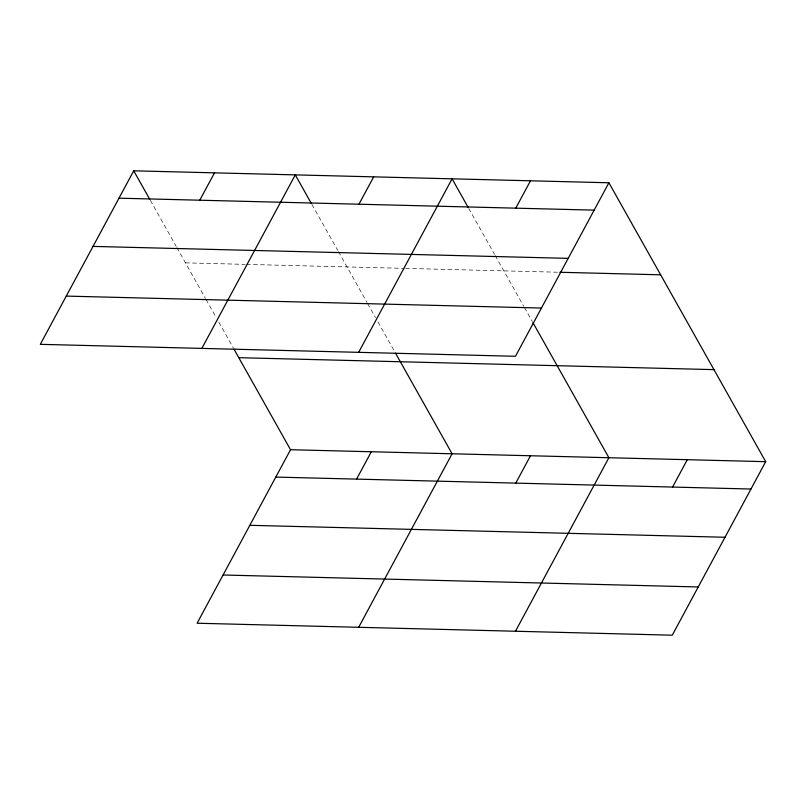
<?xml version="1.0" encoding="UTF-8"?>
<svg xmlns="http://www.w3.org/2000/svg" width="806" height="806" viewBox="0 0 806 806"><rect width="100%" height="100%" fill="white"/><g stroke="black" fill="none" stroke-linecap="round" stroke-linejoin="round"><path stroke-width="0.6" stroke-dasharray="4.03 3.02" d="M185.471 262.857L245.125 264.358M246.364 264.388L404.28 268.358M405.519 268.388L558.588 272.237M468.719 208.411L494.592 254.424M495.206 255.522L523.829 306.421M524.434 307.499L532.313 321.503M311.912 204.462L337.795 250.485M338.409 251.573L367.022 302.482M367.627 303.55L375.505 317.564M377.923 321.876L394.89 352.041M150.359 200.402L176.232 246.414M176.846 247.513L205.47 298.411M206.074 299.489L216.371 317.806M218.799 322.118L233.337 347.98"/><path stroke-width="1.21" d="M133.725 170.812L40.3 344.333L515.467 356.282L608.893 182.771L133.725 170.812L149.745 199.304M199.777 200.21L214.507 172.847M201.853 348.394L295.288 174.882L311.297 203.364M358.952 204.21L373.682 176.857M233.941 349.058L290.533 449.718L197.107 623.229L672.275 635.188L765.7 461.667L608.893 182.771M358.66 352.343L452.085 178.821L468.105 207.313M356.584 479.117L371.314 451.753M515.759 208.16L530.489 180.796M358.66 627.3L452.095 453.778L395.494 353.119M515.759 483.116L530.489 455.753M515.467 631.239L608.893 457.727L532.917 322.581M672.567 487.066L687.296 459.702M118.996 198.175L594.163 210.134M93.022 246.404L568.19 258.363M559.838 272.267L660.638 274.806M66.273 296.094L541.431 308.053M238.788 357.683L713.955 369.632M290.533 449.718L765.7 461.667M275.803 477.081L750.97 489.03M249.83 525.311L724.997 537.259M223.081 575L698.238 586.959"/></g></svg>
